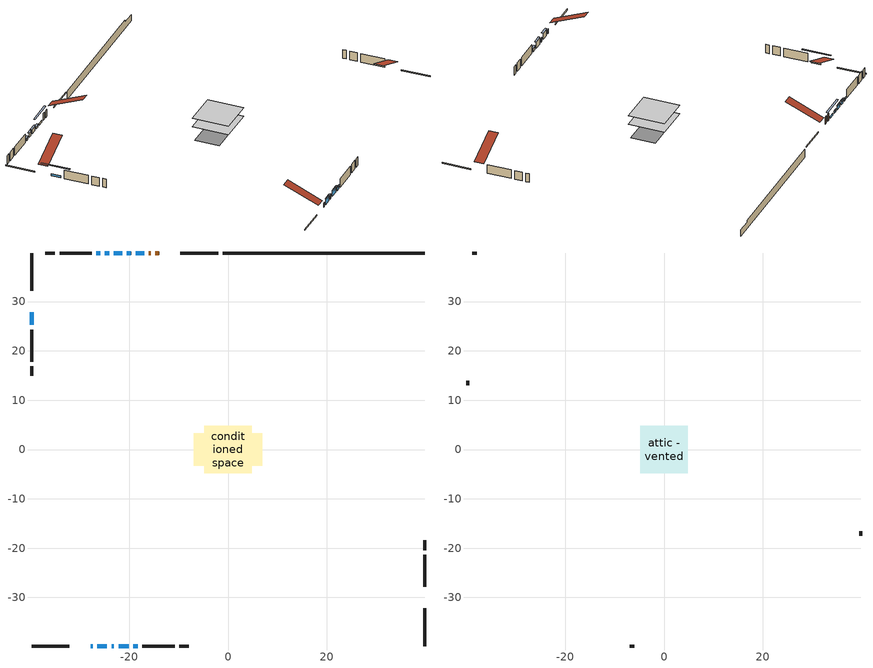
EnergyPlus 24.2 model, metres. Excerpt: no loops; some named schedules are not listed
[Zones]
conditioned space
 floor adiabatic (AdiabaticFloorConstruction): -4.79,-4.79 -4.79,4.79 4.79,4.79 4.79,-4.79 z0.79
 floor foundation (Slab1 construction): -6.95,-3.27 -6.95,3.27 6.95,3.27 6.95,-3.27 z-1.54
 wall outside (RimJoist1 construction): -1.97,39.83 -9.63,39.83 / -39.83,-39.83 -32.17,-39.83 / -39.83,39.83 -39.83,32.17 / 39.83,-39.83 39.83,-32.17 z0.79:1.09
 wall outside (AdiabaticWallConstruction 1): -13.99,39.83 -14.73,39.83 / -15.66,39.83 -16.1,39.83 z0.79:2.82
 wall outside (AdiabaticWallConstruction): -27.82,-39.83 -27.42,-39.83 / -23.61,-39.83 -23.11,-39.83 z0.79:2.01; -26.49,-39.83 -24.54,-39.83 / -22.18,-39.83 -20.11,-39.83 z0.79:2.47; -17.03,39.83 -18.74,39.83 / -39.83,27.82 -39.83,25.25 z0.79:1.35; -19.66,39.83 -20.52,39.83 / -25.86,39.83 -26.72,39.83 z0.79:1.36; -21.45,39.83 -23.15,39.83 / -24.08,39.83 -24.94,39.83 z0.79:1.95; -19.18,-39.83 -18.26,-39.83 z0.79:1.71
 wall outside (Wall1 construction): -27.65,39.83 -34.14,39.83 / -17.34,-39.83 -10.84,-39.83 / -39.83,24.32 -39.83,17.83 / 39.83,-27.82 39.83,-21.32 z0.79:3.23
 wall outside (Wall2 construction): -35.07,39.83 -37.07,39.83 / -9.91,-39.83 -7.92,-39.83 / -39.83,16.9 -39.83,14.91 / 39.83,-20.39 39.83,-18.4 z0.79:3.23
 wall foundation (FoundationWall1 construction): -1.04,39.83,-1.54 -1.04,39.83,0.79 35.74,39.83,0.79 35.74,39.83,0.21 39.83,39.83,0.21 39.83,39.83,-1.54
 window (WindowConstruction 6): -27.82,-39.83 -27.42,-39.83 z0.79:2.01
 window (WindowConstruction 5): -26.49,-39.83 -24.54,-39.83 z0.79:2.47
 window (WindowConstruction 9): -17.03,39.83 -18.73,39.83 z0.79:1.34
 window (WindowConstruction 10): -39.83,27.82 -39.83,25.25 z0.79:1.34
 window (WindowConstruction): -19.66,39.83 -20.52,39.83 z0.79:1.35
 window (WindowConstruction 1): -21.45,39.83 -23.15,39.83 z0.79:1.95
 window (WindowConstruction 2): -24.08,39.83 -24.94,39.83 z0.79:1.95
 window (WindowConstruction 7): -23.61,-39.83 -23.11,-39.83 z0.79:2.01
 window (WindowConstruction 8): -25.86,39.83 -26.72,39.83 z0.79:1.35
 window (WindowConstruction 3): -22.18,-39.83 -20.11,-39.83 z0.79:2.47
 window (WindowConstruction 4): -19.18,-39.83 -18.27,-39.83 z0.79:1.7
 door (Door): -13.99,39.83 -14.73,39.83 z0.79:2.82
 door (Door 1): -15.66,39.83 -16.1,39.83 z0.79:2.82
 ceiling adiabatic (AdiabaticFloorConstruction): 4.79,-4.79 4.79,4.79 -4.79,4.79 -4.79,-4.79 z0.79
attic - vented
 floor to conditioned space (Floor1 construction Reversed): -4.79,-4.79 -4.79,4.79 4.79,4.79 4.79,-4.79 z3.23
 wall outside (Wall3 construction): -38,39.83 -38.9,39.83 / -6.99,-39.83 -6.08,-39.83 / -39.83,13.98 -39.83,13.07 / 39.83,-17.47 39.83,-16.56 z0.79:3.23
 roof outside (Roof1 construction): -13.06,39.83,3.23 -13.06,30.62,7.07 -10.56,30.62,7.07 -10.56,39.83,3.23; -28.75,-39.83,3.23 -28.75,-30.62,7.07 -31.24,-30.62,7.07 -31.24,-39.83,3.23; -39.83,28.75,3.23 -30.62,28.75,7.07 -30.62,31.24,7.07 -39.83,31.24,3.23; 39.83,-28.75,3.23 30.62,-28.75,7.07 30.62,-31.24,7.07 39.83,-31.24,3.23
shading: -24.34,-39.83 -26.69,-39.83 -26.69,-40.24 -24.34,-40.24 z2.67; -21.31,39.83 -14.45,39.83 -14.45,40.24 -21.31,40.24 z3.92; -39.83,22.68 -39.83,30.39 -40.24,30.39 -40.24,22.68 z3.92; -20.72,39.83 -19.46,39.83 -19.46,40.24 -20.72,40.24 z1.56; -23.35,39.83 -21.25,39.83 -21.25,40.24 -23.35,40.24 z2.15; -25.14,39.83 -23.88,39.83 -23.88,40.24 -25.14,40.24 z2.15; -26.92,39.83 -25.66,39.83 -25.66,40.24 -26.92,40.24 z1.56; -19.91,-39.83 -22.38,-39.83 -22.38,-40.24 -19.91,-40.24 z2.67; -18.07,-39.83 -19.38,-39.83 -19.38,-40.24 -18.07,-40.24 z1.91
[Building]
Building 1: Terrain=Suburbs
[Site:Location]
Mont Joli AP_QC: Latitude {deg}=48.61; Longitude {deg}=-68.21; Time Zone {hr}=-5; Elevation {m}=52; Keep Site Location Information=Yes
[Site:GroundTemperature:Shallow]
-0.843868, -3.04892, -3.2255, -2.1791, 2.02165, 6.20283, 9.82768, 12.1239, 12.319, 10.4514, 6.91898, 2.86606
[Site:WaterMainsTemperature]
Calculation Method=Schedule; Temperature Schedule=mains temperature schedule
[Material] Roughness=Rough; Thermal Absorptance=0.9
Name | Thickness {m} | Conductivity {W/m-K} | Density {kg/m3} | Specific Heat {J/kg-K} | Solar Absorptance | Visible Absorptance
asphalt or fiberglass shingles | 0.00635 | 0.162714 | 1121.4 | 1465.45 | 0.4 | 0.4
ceiling loosefill ins | 0.254 | 0.0480833 | 16.02 | 1046.75 | 0.7 | 0.7
ceiling stud and cavity | 0.1397 | 0.132228 | 65.682 | 1177.47 | 0.7 | 0.7
concrete 4.0 in. | 0.1016 | 1.803125 | 2242.8 | 837.4 | 0.7 | 0.7
concrete 8.0 in. | 0.2032 | 1.803125 | 2242.8 | 837.4 | 0.7 | 0.7
door material | 0.04445 | 0.0451087 | 512.64 | 1214.23 | 0.7 | 0.7
exterior vertical ins | 0.0477883 | 0.029427 | 32.04 | 1214.23 | 0.7 | 0.7
floor covering | 0.0127 | 0.0433444 | 54.468 | 1339.84 | 0.6 | 0.6
floor rigid ins; wall rigid ins | 0.512978 | 0.029427 | 32.04 | 1214.23 | 0.7 | 0.7
floor stud and cavity | 0.1397 | 1.75129 | 37.0049 | 1207.88 | 0.7 | 0.7
furniture material conditioned space 1 | 0.1524 | 0.115458 | 640.8 | 1214.23 | 0.6 | 0.6
gypsum board | 0.0127 | 0.160291 | 801 | 837.4 | 0.6 | 0.6
gypsum board 1 | 0.0127 | 0.160291 | 801 | 837.4 | 0.7 | 0.7
osb sheathing 0.5 in. | 0.0127 | 0.115458 | 512.64 | 1214.23 | 0.7 | 0.7
osb sheathing 0.75 in. | 0.01905 | 0.115458 | 512.64 | 1214.23 | 0.7 | 0.7
osb sheathing 2.0 in. | 0.0508 | 0.115458 | 512.64 | 1214.23 | 0.7 | 0.7
rim joist stud and cavity | 0.0508 | 0.028891 | 125.044 | 1163.47 | 0.6 | 0.6
wall stud and cavity | 0.1397 | 0.0893451 | 139.0536 | 1170.24 | 0.7 | 0.7
wall stud and cavity 1 | 0.1397 | 0.0917207 | 139.0536 | 1170.24 | 0.7 | 0.7
wall stud and cavity 2 | 0.0889 | 6.9971 | 50.32683 | 1063.81 | 0.6 | 0.6
wall stud and cavity 3 | 0.0889 | 0.380278 | 52.3479 | 1209.89 | 0.7 | 0.7
wall stud and cavity 4 | 0.0889 | 0.391764 | 83.0341 | 1211.67 | 0.7 | 0.7
wood siding | 0.0254 | 0.102417 | 544.68 | 1172.36 | 0.4 | 0.4
wood siding 1 | 0.00254 | 0.102417 | 544.68 | 1172.36 | 0.4 | 0.4
wood siding 2; wood siding 3; wood siding 4 | 0.0254 | 0.102417 | 544.68 | 1172.36 | 0.7 | 0.7
[WindowMaterial:SimpleGlazingSystem]
Name | U-Factor {W/m2-K} | Solar Heat Gain Coefficient
WindowMaterial | 3.00537 | 0.49
WindowMaterial 1 | 2.95937 | 0.57
WindowMaterial 2 | 2.08042 | 0.31
WindowMaterial 3 | 1.64037 | 0.43
WindowMaterial 4 | 1.83286 | 0.37
WindowMaterial 5 | 1.73974 | 0.4
WindowMaterial 6 | 6.78862 | 0.73
WindowMaterial 7 | 6.75625 | 0.73
WindowMaterial 8 | 1.9538 | 0.33
WindowMaterial 9 | 2.34672 | 0.56
[Construction]
AdiabaticFloorConstruction: floor stud and cavity, floor rigid ins, osb sheathing 0.75 in., floor covering
AdiabaticWallConstruction: wood siding 3, wall rigid ins, wall stud and cavity 3, gypsum board
AdiabaticWallConstruction 1: wood siding 4, wall rigid ins, wall stud and cavity 3, gypsum board
Door; Door 1: door material
Floor1 construction Reversed: gypsum board, ceiling stud and cavity, ceiling loosefill ins
FoundationWall1 construction: concrete 8.0 in., gypsum board 1
furniture construction conditioned space 1: furniture material conditioned space 1
PartitionWallConstruction: gypsum board, wall stud and cavity 4, gypsum board
RimJoist1 construction: wood siding 2, osb sheathing 2.0 in., rim joist stud and cavity
Roof1 construction: asphalt or fiberglass shingles
Slab1 construction: concrete 4.0 in.
Wall1 construction: wood siding, osb sheathing 0.5 in., wall stud and cavity, gypsum board
Wall2 construction: wood siding, osb sheathing 0.5 in., wall stud and cavity 1, gypsum board
Wall3 construction: wood siding 1, wall stud and cavity 2
WindowConstruction: WindowMaterial
WindowConstruction 1: WindowMaterial 1
WindowConstruction 10; WindowConstruction 9: WindowMaterial 9
WindowConstruction 2: WindowMaterial 2
WindowConstruction 3: WindowMaterial 3
WindowConstruction 4: WindowMaterial 4
WindowConstruction 5: WindowMaterial 5
WindowConstruction 6: WindowMaterial 6
WindowConstruction 7: WindowMaterial 7
WindowConstruction 8: WindowMaterial 8
[Zone] Multiplier=1; Part of Total Floor Area=Yes
Name | Volume {m3}
attic - vented | 56.4925
conditioned space | 449
[Space]
Name | Zone | Volume {m3}
attic - vented 1 | attic - vented | 56.4925
conditioned space 1 | conditioned space | 449
[ZoneInfiltration:EffectiveLeakageArea]
infil attic - vented 1: Zone or Space=attic - vented 1; Schedule=Always On Discrete; Effective Air Leakage Area {cm2}=3197.22; Stack Coefficient=0.000436454; Wind Coefficient=1.41153e-05
[ZoneMixing]
whole house fan mix: Zone or Space=attic - vented; Schedule=Always On Continuous; Design Flow Rate Calculation Method=Flow/Zone; Design Flow Rate {m3/s}=0; Source Zone or Space=conditioned space
[SurfaceProperty:ExposedFoundationPerimeter]
Slab1: Exposed Perimeter Calculation Method=TotalExposedPerimeter; Total Exposed Perimeter {m}=40.875
[InternalMass] Zone or ZoneList=conditioned space; Space or SpaceList=conditioned space 1
Name | Construction | Surface Area {m2}
furniture mass conditioned space 1 | furniture construction conditioned space 1 | 73.1239
partition wall mass | PartitionWallConstruction | 182.81
[Lights]
interior lighting: Zone or ZoneList or Space or SpaceList=conditioned space 1; Schedule=interior lighting schedule; Design Level Calculation Method=LightingLevel; Lighting Level {W}=343.2; Return Air Fraction=0; Fraction Radiant=0.6; Fraction Visible=0.2; Fraction Replaceable=1
[People]
occupants: Zone or ZoneList or Space or SpaceList=conditioned space 1; Number of People Schedule=occupants schedule; Number of People Calculation Method=People; Number of People=3; Fraction Radiant=0.314171; Sensible Heat Fraction=0.56303; Activity Level Schedule=occupants activity schedule; Carbon Dioxide Generation Rate {m3/s-W}=0; Enable ASHRAE 55 Comfort Warnings=No; Mean Radiant Temperature Calculation Type=EnclosureAveraged
[ElectricEquipment] Zone or ZoneList or Space or SpaceList=conditioned space 1; Design Level Calculation Method=EquipmentLevel
Name | Schedule | Design Level {W} | Fraction Latent | Fraction Radiant | Fraction Lost
clothes dryer | clothes dryer schedule | 140.772 | 0.015 | 0.081 | 0.85
clothes washer | clothes washer schedule | 32.1985 | 0.03 | 0.162 | 0.7
cooking range | cooking range schedule | 215.147 | 0.08 | 0.432 | 0.2
dishwasher | dishwasher schedule | 66.8632 | 0.3 | 0.18 | 0.4
fridge | fridge schedule | 72.9452 | 0 | 0.6 | 0
mech vent bath fan 0 | mech vent bath fan 0 schedule | 50.2 | 0 | 0 | 1
mech vent bath fan 1 | mech vent bath fan 1 schedule | 50.2 | 0 | 0 | 1
mech vent house fan | mech vent house fan schedule | 0 | 0 | 0 | 1
mech vent house fan cfis | mech vent house fan cfis schedule | 0 | 0 | 0 | 0
mech vent range fan 0 | mech vent range fan 0 schedule | 57 | 0 | 0 | 1
misc plug loads | misc plug loads schedule | 494.7 | 0.045 | 0.513 | 0.1
whole house fan | Always On Discrete | 0 | 0 | 0 | 1
[OtherEquipment] Zone or ZoneList or Space or SpaceList=conditioned space 1; Design Level Calculation Method=EquipmentLevel
Name | Fuel Type | Schedule | Design Level {W} | Fraction Latent | Fraction Radiant | Fraction Lost
clothes dryer 1 | Electricity | clothes dryer schedule | 0 | 0.015 | 0.081 | 0.85
cooking range 1 | Electricity | cooking range schedule | 0 | 0.08 | 0.432 | 0.2
general water use latent | None | general water use schedule | 62.594 | 1 | 0 | 0
general water use sensible | None | general water use schedule | -61.6891 | 0 | 0.6 | 0
mech vent house fan latent load | None | Always On Discrete | 0 | 1 | 0 | 0
mech vent house fan sensible load | None | Always On Discrete | 0 | 0 | 0 | 0
water heater energy adjustment1 | Electricity | Always On Discrete | 0.01 | 0 | 0 | 1
[ZoneInfiltration:DesignFlowRate] Zone or ZoneList or Space or SpaceList=conditioned space 1; Schedule=Always On Discrete; Design Flow Rate Calculation Method=Flow/Zone; Design Flow Rate {m3/s}=0
infil flow; natural vent flow; whole house fan flow
[ZoneControl:Thermostat]
conditioned space Thermostat: Zone or ZoneList=conditioned space; Control Type Schedule=conditioned space Thermostat Schedule; Control 1=conditioned space temperature setpoint; Temperature Difference Between Cutout And Setpoint {deltaC}=0
[ZoneHVAC:Baseboard:Convective:Electric]
electric baseboard: Availability Schedule=Always On Discrete; Heating Design Capacity {W}=7212.48; Efficiency=1
[AirLoopHVAC:UnitarySystem]
unit heater unitary system: Control Type=Load; Controlling Zone or Thermostat Location=conditioned space; Dehumidification Control Type=None; Availability Schedule=Always On Discrete; Supply Fan=unit heater supply fan; Fan Placement=BlowThrough; Supply Air Fan Operating Mode Schedule=unit heater auto fan schedule; Heating Coil=unit heater htg coil; DX Heating Coil Sizing Ratio=1; Use DOAS DX Cooling Coil=No; Minimum Supply Air Temperature {C}=2; Latent Load Control=SensibleOnlyLoadControl; Cooling Supply Air Flow Rate Method=None; Heating Supply Air Flow Rate Method=SupplyAirFlowRate; Heating Supply Air Flow Rate {m3/s}=0.00141584; No Load Supply Air Flow Rate Method=SupplyAirFlowRate; No Load Supply Air Flow Rate {m3/s}=0; No Load Supply Air Flow Rate Control Set To Low Speed=Yes; Maximum Supply Air Temperature {C}=48.8889; Maximum Outdoor Dry-Bulb Temperature for Supplemental Heater Operation {C}=21; Ancillary On-Cycle Electric Power {W}=0; Ancillary Off-Cycle Electric Power {W}=0
[Fan:SystemModel]
unit heater supply fan: Availability Schedule=Always On Discrete; Design Maximum Air Flow Rate {m3/s}=0.00141584; Speed Control Method=Discrete; Electric Power Minimum Flow Rate Fraction=0.2; Design Pressure Rise {Pa}=500; Motor Efficiency=1; Motor In Air Stream Fraction=1; Design Electric Power Consumption {W}=Autosize; Design Power Sizing Method=PowerPerFlow; Electric Power Per Unit Flow Rate {W/(m3/s)}=28251.7; Electric Power Per Unit Flow Rate Per Unit Pressure {W/((m3/s)-Pa)}=1.66667; Fan Total Efficiency=0.7; Motor Loss Radiative Fraction=0; Number of Speeds=1; Speed Flow Fraction 1=1; Speed Electric Power Fraction 1=1
[Coil:Heating:Fuel]
unit heater htg coil: Availability Schedule=Always On Discrete; Fuel Type=OtherFuel1; Burner Efficiency=0.3; Nominal Capacity {W}=0.293071; On Cycle Parasitic Electric Load {W}=0; Off Cycle Parasitic Fuel Load {W}=0
[Zone equipment]
conditioned space: electric baseboard, unit heater unitary system
[Foundation:Kiva]
Foundation Kiva 1: Initial Indoor Air Temperature {C}=18; Wall Height Above Grade {m}=0.790011; Wall Depth Below Slab {m}=0.2032; Custom Block Material Name 1=exterior vertical ins; Custom Block Depth 1 {m}=2.33001; Custom Block X Position 1 {m}=0.2159; Custom Block Z Position 1 {m}=0
[Foundation:Kiva:Settings]
Soil Conductivity {W/m-K}=0.849921; Soil Density {kg/m3}=1842.3; Soil Specific Heat {J/kg-K}=418.7; Ground Solar Absorptivity=0.9; Ground Thermal Absorptivity=0.9; Ground Surface Roughness {m}=0.03; Far-Field Width {m}=40; Deep-Ground Boundary Condition=ZeroFlux; Deep-Ground Depth {m}=40; Minimum Cell Dimension {m}=0.2; Maximum Cell Growth Coefficient=3; Simulation Timestep=Timestep
[Exterior:Lights]
exterior lighting: Schedule=exterior lighting schedule; Design Level {W}=75.6
[EnergyManagementSystem:GlobalVariable]
infil_program_Qfan
infil_program_Qinf
natural_vent_program_Qnv
natural_vent_program_Qwhf
[EnergyManagementSystem:Sensor]
Name | Output:Variable or Output:Meter Index Key | Output:Variable or Output:Meter
airflow_gain | infil flow | Infiltration Sensible Heat Gain Energy
airflow_gain_1 | natural vent flow | Infiltration Sensible Heat Gain Energy
airflow_gain_2 | whole house fan flow | Infiltration Sensible Heat Gain Energy
airflow_loss | infil flow | Infiltration Sensible Heat Loss Energy
airflow_loss_1 | natural vent flow | Infiltration Sensible Heat Loss Energy
airflow_loss_2 | whole house fan flow | Infiltration Sensible Heat Loss Energy
clg_load_cond |  | Cooling:EnergyTransfer:Zone:CONDITIONED SPACE
clg_sp_s; clg_sp_s_1 | cooling setpoint | Schedule Value
clothes_dryer_exhaust_0_sch_s | clothes dryer exhaust 0 schedule | Schedule Value
conditioned_space_clg_unmet_s | conditioned space | Zone Cooling Setpoint Not Met Time
conditioned_space_htg_unmet_s | conditioned space | Zone Heating Setpoint Not Met Time
cool_season | cooling season schedule | Schedule Value
fridge_tin_s | conditioned space | Zone Mean Air Temperature
htg_load_cond |  | Heating:EnergyTransfer:Zone:CONDITIONED SPACE
htg_sp_s; htg_sp_s_1 | heating setpoint | Schedule Value
ig_ee_conv | clothes dryer | Electric Equipment Convective Heating Energy
ig_ee_conv_2 | cooking range | Electric Equipment Convective Heating Energy
ig_ee_conv_4 | fridge | Electric Equipment Convective Heating Energy
ig_ee_conv_5 | misc plug loads | Electric Equipment Convective Heating Energy
ig_ee_conv_6 | whole house fan | Electric Equipment Convective Heating Energy
ig_ee_rad | clothes dryer | Electric Equipment Radiant Heating Energy
ig_ee_rad_2 | cooking range | Electric Equipment Radiant Heating Energy
ig_ee_rad_4 | fridge | Electric Equipment Radiant Heating Energy
ig_ee_rad_5 | misc plug loads | Electric Equipment Radiant Heating Energy
ig_ee_rad_6 | whole house fan | Electric Equipment Radiant Heating Energy
ig_lgt_conv | interior lighting | Lights Convective Heating Energy
ig_lgt_rad | interior lighting | Lights Radiant Heating Energy
ig_lgt_vis | interior lighting | Lights Visible Radiation Heating Energy
ig_oe_conv | clothes dryer 1 | Other Equipment Convective Heating Energy
ig_oe_conv_1 | cooking range 1 | Other Equipment Convective Heating Energy
ig_oe_conv_2 | general water use latent | Other Equipment Convective Heating Energy
ig_oe_conv_3 | general water use sensible | Other Equipment Convective Heating Energy
ig_oe_conv_4 | water heater energy adjustment1 | Other Equipment Convective Heating Energy
ig_oe_rad | clothes dryer 1 | Other Equipment Radiant Heating Energy
ig_oe_rad_1 | cooking range 1 | Other Equipment Radiant Heating Energy
ig_oe_rad_2 | general water use latent | Other Equipment Radiant Heating Energy
ig_oe_rad_3 | general water use sensible | Other Equipment Radiant Heating Energy
ig_oe_rad_4 | water heater energy adjustment1 | Other Equipment Radiant Heating Energy
ig_ppl_conv | occupants | People Convective Heating Energy
ig_ppl_rad | occupants | People Radiant Heating Energy
im_conv | furniture mass conditioned space 1 | Surface Inside Face Convection Heat Gain Energy
im_conv_1 | partition wall mass | Surface Inside Face Convection Heat Gain Energy
im_ig | furniture mass conditioned space 1 | Surface Inside Face Internal Gains Radiation Heat Gain Energy
im_ig_1 | partition wall mass | Surface Inside Face Internal Gains Radiation Heat Gain Energy
im_lgt | furniture mass conditioned space 1 | Surface Inside Face Lights Radiation Heat Gain Energy
im_lgt_1 | partition wall mass | Surface Inside Face Lights Radiation Heat Gain Energy
im_sol | furniture mass conditioned space 1 | Surface Inside Face Solar Radiation Heat Gain Energy
im_sol_1 | partition wall mass | Surface Inside Face Solar Radiation Heat Gain Energy
im_surf | furniture mass conditioned space 1 | Surface Inside Face Net Surface Thermal Radiation Heat Gain Energy
im_surf_1 | partition wall mass | Surface Inside Face Net Surface Thermal Radiation Heat Gain Energy
mech_vent_bath_fan_0_sch_s | mech vent bath fan 0 schedule | Schedule Value
mech_vent_bath_fan_1_sch_s | mech vent bath fan 1 schedule | Schedule Value
mech_vent_range_fan_0_sch_s | mech vent range fan 0 schedule | Schedule Value
mv_conv | mech vent bath fan 0 | Electric Equipment Convective Heating Energy
mv_conv_1 | mech vent bath fan 1 | Electric Equipment Convective Heating Energy
mv_conv_2 | mech vent house fan | Electric Equipment Convective Heating Energy
mv_conv_3 | mech vent house fan cfis | Electric Equipment Convective Heating Energy
mv_conv_4 | mech vent range fan 0 | Electric Equipment Convective Heating Energy
mv_conv_5 | mech vent house fan latent load | Other Equipment Convective Heating Energy
mv_conv_6 | mech vent house fan sensible load | Other Equipment Convective Heating Energy
mv_rad | mech vent bath fan 0 | Electric Equipment Radiant Heating Energy
mv_rad_1 | mech vent bath fan 1 | Electric Equipment Radiant Heating Energy
mv_rad_2 | mech vent house fan | Electric Equipment Radiant Heating Energy
mv_rad_3 | mech vent house fan cfis | Electric Equipment Radiant Heating Energy
mv_rad_4 | mech vent range fan 0 | Electric Equipment Radiant Heating Energy
mv_rad_5 | mech vent house fan latent load | Other Equipment Radiant Heating Energy
mv_rad_6 | mech vent house fan sensible load | Other Equipment Radiant Heating Energy
natural_vent_s | natural vent schedule | Schedule Value
out_pb_s |  | Site Outdoor Air Barometric Pressure
out_wt_s |  | Site Outdoor Air Humidity Ratio
site_vw_s |  | Site Wind Speed
ss_back_out | Window1 | Surface Window Shortwave from Zone Back Out Window Heat Transfer Rate
ss_back_out_1 | Window10 | Surface Window Shortwave from Zone Back Out Window Heat Transfer Rate
ss_back_out_10 | Window9 | Surface Window Shortwave from Zone Back Out Window Heat Transfer Rate
ss_back_out_2 | Window12 | Surface Window Shortwave from Zone Back Out Window Heat Transfer Rate
ss_back_out_3 | Window14 | Surface Window Shortwave from Zone Back Out Window Heat Transfer Rate
ss_back_out_4 | Window2 | Surface Window Shortwave from Zone Back Out Window Heat Transfer Rate
ss_back_out_5 | Window3 | Surface Window Shortwave from Zone Back Out Window Heat Transfer Rate
ss_back_out_6 | Window5 | Surface Window Shortwave from Zone Back Out Window Heat Transfer Rate
ss_back_out_7 | Window6 | Surface Window Shortwave from Zone Back Out Window Heat Transfer Rate
ss_back_out_8 | Window7 | Surface Window Shortwave from Zone Back Out Window Heat Transfer Rate
ss_back_out_9 | Window8 | Surface Window Shortwave from Zone Back Out Window Heat Transfer Rate
ss_conv | Door1 | Surface Inside Face Convection Heat Gain Energy
ss_conv_1 | Door2 | Surface Inside Face Convection Heat Gain Energy
ss_conv_10 | Window7 | Surface Inside Face Convection Heat Gain Energy
ss_conv_11 | Window8 | Surface Inside Face Convection Heat Gain Energy
ss_conv_12 | Window9 | Surface Inside Face Convection Heat Gain Energy
ss_conv_2 | Window1 | Surface Inside Face Convection Heat Gain Energy
ss_conv_3 | Window10 | Surface Inside Face Convection Heat Gain Energy
ss_conv_4 | Window12 | Surface Inside Face Convection Heat Gain Energy
ss_conv_5 | Window14 | Surface Inside Face Convection Heat Gain Energy
ss_conv_6 | Window2 | Surface Inside Face Convection Heat Gain Energy
ss_conv_7 | Window3 | Surface Inside Face Convection Heat Gain Energy
ss_conv_8 | Window5 | Surface Inside Face Convection Heat Gain Energy
ss_conv_9 | Window6 | Surface Inside Face Convection Heat Gain Energy
ss_ig | Door1 | Surface Inside Face Internal Gains Radiation Heat Gain Energy
ss_ig_1 | Door2 | Surface Inside Face Internal Gains Radiation Heat Gain Energy
ss_ig_10 | Window7 | Surface Inside Face Internal Gains Radiation Heat Gain Energy
ss_ig_11 | Window8 | Surface Inside Face Internal Gains Radiation Heat Gain Energy
ss_ig_12 | Window9 | Surface Inside Face Internal Gains Radiation Heat Gain Energy
ss_ig_2 | Window1 | Surface Inside Face Internal Gains Radiation Heat Gain Energy
ss_ig_3 | Window10 | Surface Inside Face Internal Gains Radiation Heat Gain Energy
ss_ig_4 | Window12 | Surface Inside Face Internal Gains Radiation Heat Gain Energy
ss_ig_5 | Window14 | Surface Inside Face Internal Gains Radiation Heat Gain Energy
ss_ig_6 | Window2 | Surface Inside Face Internal Gains Radiation Heat Gain Energy
ss_ig_7 | Window3 | Surface Inside Face Internal Gains Radiation Heat Gain Energy
ss_ig_8 | Window5 | Surface Inside Face Internal Gains Radiation Heat Gain Energy
ss_ig_9 | Window6 | Surface Inside Face Internal Gains Radiation Heat Gain Energy
ss_lgt | Door1 | Surface Inside Face Lights Radiation Heat Gain Energy
ss_lgt_1 | Door2 | Surface Inside Face Lights Radiation Heat Gain Energy
ss_sol | Door1 | Surface Inside Face Solar Radiation Heat Gain Energy
ss_sol_1 | Door2 | Surface Inside Face Solar Radiation Heat Gain Energy
ss_surf | Door1 | Surface Inside Face Net Surface Thermal Radiation Heat Gain Energy
ss_surf_1 | Door2 | Surface Inside Face Net Surface Thermal Radiation Heat Gain Energy
ss_surf_10 | Window7 | Surface Inside Face Net Surface Thermal Radiation Heat Gain Energy
ss_surf_11 | Window8 | Surface Inside Face Net Surface Thermal Radiation Heat Gain Energy
ss_surf_12 | Window9 | Surface Inside Face Net Surface Thermal Radiation Heat Gain Energy
ss_surf_2 | Window1 | Surface Inside Face Net Surface Thermal Radiation Heat Gain Energy
ss_surf_3 | Window10 | Surface Inside Face Net Surface Thermal Radiation Heat Gain Energy
ss_surf_4 | Window12 | Surface Inside Face Net Surface Thermal Radiation Heat Gain Energy
ss_surf_5 | Window14 | Surface Inside Face Net Surface Thermal Radiation Heat Gain Energy
ss_surf_6 | Window2 | Surface Inside Face Net Surface Thermal Radiation Heat Gain Energy
ss_surf_7 | Window3 | Surface Inside Face Net Surface Thermal Radiation Heat Gain Energy
